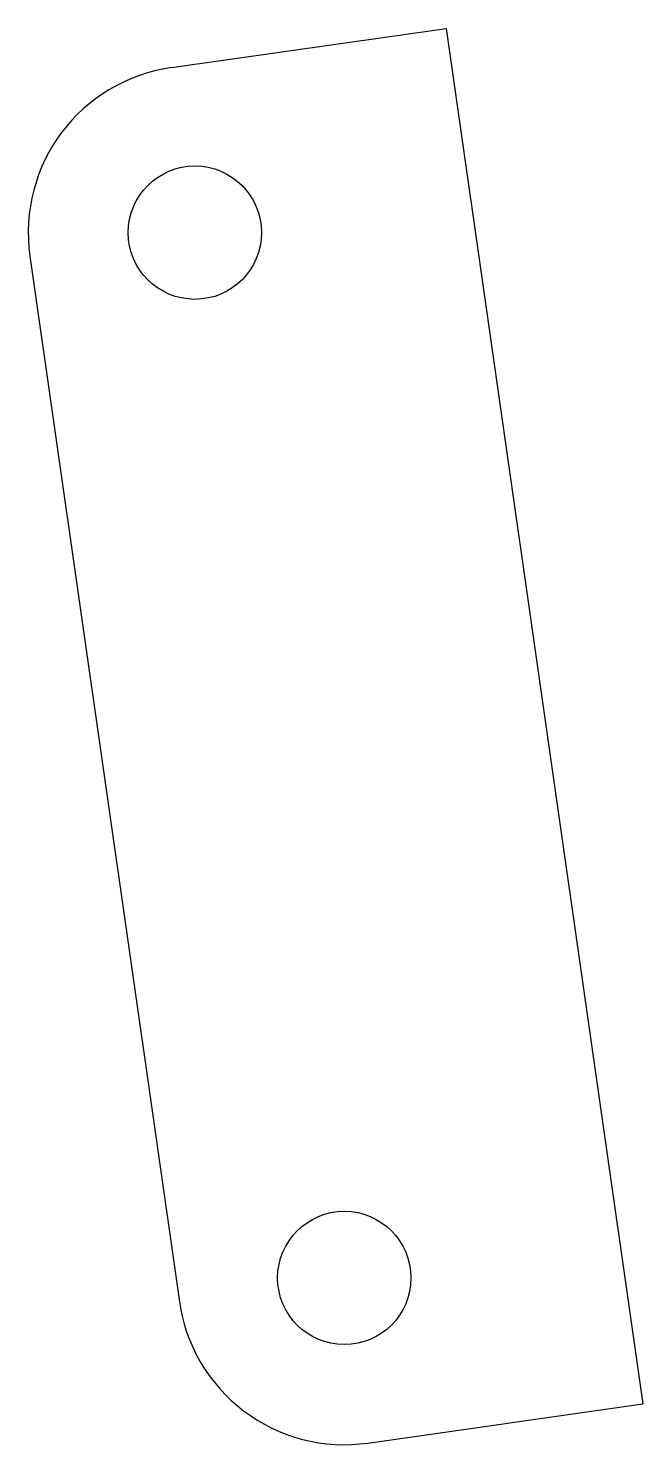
# Model space of a CAD drawing. Extents: x 2 to 57, y 4 to 131.
import ezdxf

# ---------------------------------------------------------------- set-up
doc = ezdxf.new("R2010")
doc.units = 0
doc.layers.get('0').update_dxf_attribs({"linetype": 'CONTINUOUS'})

msp = doc.modelspace()

# ---------------------------------------------------------------- linework, layer by layer
for p, q in [((14.51, 127.4), (39.26, 130.93)), ((39.26, 130.93), (56.95, 7.19)), ((1.78, 110.42), (15.2, 16.55)), ((32.2, 3.65), (56.95, 7.19))]:
    msp.add_line(p, q)
for centre in [(16.63, 112.55), (30.08, 18.5)]:
    msp.add_circle(centre, 6)
for centre, start, end in [((16.63, 112.55), 98.1358, 188.1358), ((30.08, 18.5), 187.488, 278.1358)]:
    msp.add_arc(centre, 15, start, end)

doc.saveas('drawing.dxf')
